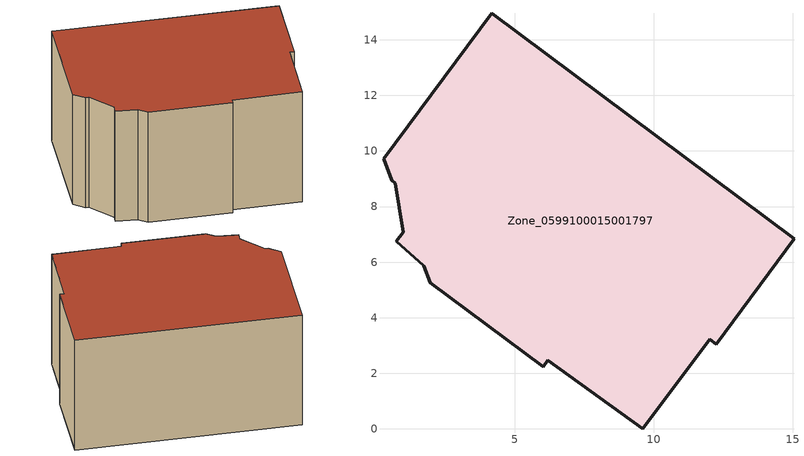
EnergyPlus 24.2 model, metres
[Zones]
Zone_0599100015001797
 floor ground (C_G): 0.73,6.75 0.97,7.07 0.69,8.85 0.56,8.94 0.27,9.72 4.16,14.96 15.04,6.85 12.23,3.05 12.01,3.22 9.59,0 6.18,2.46 6.01,2.24 1.95,5.27 1.73,5.87 z1
 wall outside (C_F): 6.01,2.24 6.18,2.46 9.59,0 12.01,3.22 12.23,3.05 15.04,6.85 4.16,14.96 0.27,9.72 0.56,8.94 0.69,8.85 0.97,7.07 0.73,6.75 1.73,5.87 1.95,5.27 6.01,2.24 z1:8.92
 roof outside (C_R): 0.97,7.07 0.73,6.75 1.73,5.87 1.95,5.27 6.01,2.24 6.18,2.46 9.59,0 12.01,3.22 12.23,3.05 15.04,6.85 4.16,14.96 0.27,9.72 0.56,8.94 0.69,8.85 z8.92
[BUILDING]
Pand.0599100015001797: North Axis=0; Terrain=City; Loads Convergence Tolerance Value=0.04; Temperature Convergence Tolerance Value=0.4; Solar Distribution=FullExterior; Maximum Number of Warmup Days=25; Minimum Number of Warmup Days=1
[Site:Location]
Rotterdam.The.Hague.AP_ZH_NLD Design_Conditions: Latitude=51.96; Longitude=4.45; Time Zone=1; Elevation=-4.5
[SITE:GROUNDTEMPERATURE:BUILDINGSURFACE]
18, 18, 18, 18, 18, 18, 18, 18, 18, 18, 18, 18
[MATERIAL] Thermal Absorptance=0.9; Solar Absorptance=0.7; Visible Absorptance=0.7
Name | Roughness | Thickness | Conductivity | Density | Specific Heat
G.TC.1975-1991 | MediumSmooth | 0.15 | 0.288461 | 540 | 1210
F.TC.1975-1991 | Rough | 0.3 | 0.230769 | 1920 | 840
R.TC.1975-1991 | MediumRough | 0.2 | 0.153846 | 1500 | 1000
[CONSTRUCTION]
C_G: G.TC.1975-1991
C_F: F.TC.1975-1991
C_R: R.TC.1975-1991
[ZONE]
Zone_0599100015001797: Type=1; Multiplier=1; Ceiling Height=Autocalculate; Volume=Autocalculate; Floor Area=autocalculate; Part of Total Floor Area=Yes
[ZONEINFILTRATION:DESIGNFLOWRATE]
Infil_Zone_0599100015001797: Zone or ZoneList or Space or SpaceList=Zone_0599100015001797; Schedule=AlwaysOn; Design Flow Rate Calculation Method=Flow/Area; Flow Rate per Floor Area=0.003; Constant Term Coefficient=1; Temperature Term Coefficient=0; Velocity Term Coefficient=0; Velocity Squared Term Coefficient=0
[HVACTEMPLATE:ZONE:IDEALLOADSAIRSYSTEM]
Zone_0599100015001797: Maximum Heating Supply Air Temperature=50; Minimum Cooling Supply Air Temperature=13; Maximum Heating Supply Air Humidity Ratio=0.0156; Minimum Cooling Supply Air Humidity Ratio=0.0077; Heating Limit=NoLimit; Cooling Limit=NoLimit; Dehumidification Control Type=ConstantSensibleHeatRatio; Cooling Sensible Heat Ratio=0.7; Dehumidification Setpoint=60; Humidification Control Type=None; Humidification Setpoint=30; Outdoor Air Method=None; Outdoor Air Flow Rate per Person=0.00944; Outdoor Air Flow Rate per Zone Floor Area=0; Outdoor Air Flow Rate per Zone=0; Demand Controlled Ventilation Type=None; Outdoor Air Economizer Type=NoEconomizer; Heat Recovery Type=None; Sensible Heat Recovery Effectiveness=0.7; Latent Heat Recovery Effectiveness=0.65
[ZONECONTROL:THERMOSTAT]
ThermostatControl_Zone_0599100015001797: Zone or ZoneList=Zone_0599100015001797; Control Type Schedule=DualSetpointControlType; Control 1=Thermostat_Zone_0599100015001797; Temperature Difference Between Cutout And Setpoint=0
[THERMOSTATSETPOINT:DUALSETPOINT]
Thermostat_Zone_0599100015001797: Heating Setpoint Temperature Schedule=HeatingSetpoint_Zone_0599100015001797; Cooling Setpoint Temperature Schedule=CoolingSetpoint_Zone_0599100015001797
[SCHEDULE:COMPACT]
HeatingSetpoint_Zone_0599100015001797: Through: 12/31, For: AllDays, Until: 24:00, 21
CoolingSetpoint_Zone_0599100015001797: Through: 12/31, For: AllDays, Until: 24:00, 24
DualSetpointControlType: Through: 12/31, For: AllDays, Until: 24:00, 4
AlwaysOn: Through: 12/31, For: AllDays, Until: 24:00, 1
